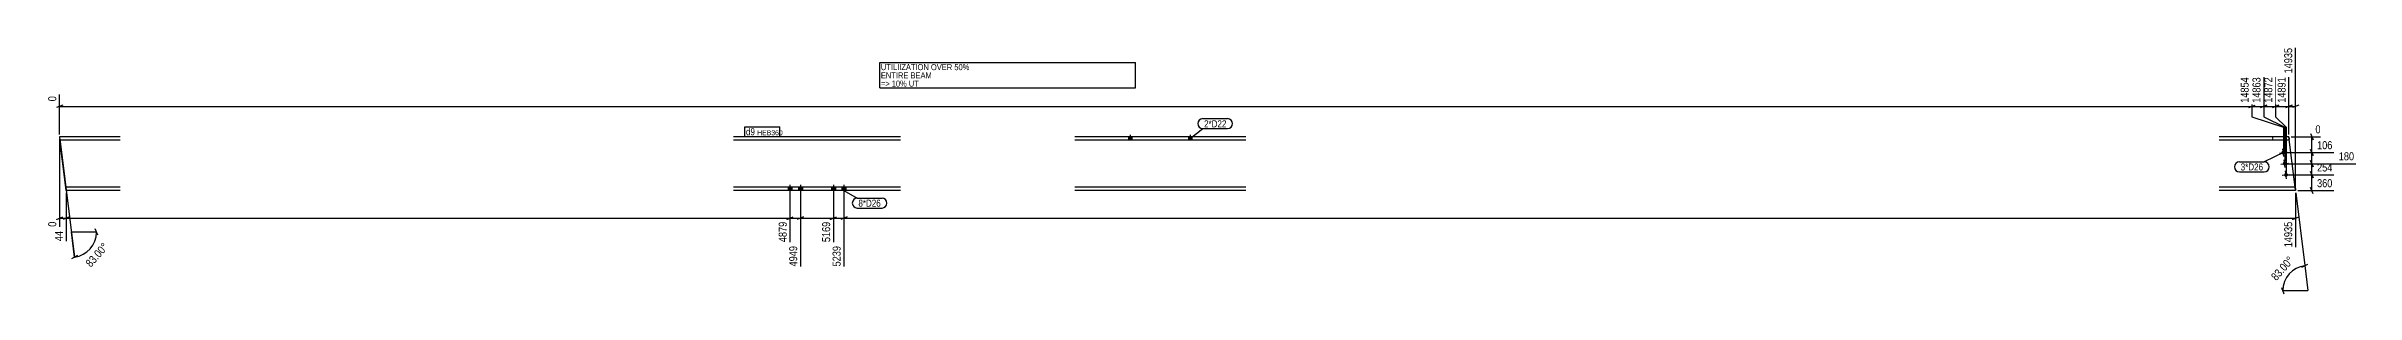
# Model space of a CAD drawing. Header units: millimetres. Extents: x 31 to 39624, y 31 to 1696.
# Drawn here: x 24197 to 39624, y 42 to 1696 of the extents above; entities that cross this region are included whole.
import ezdxf

# ---------------------------------------------------------------- set-up
doc = ezdxf.new("R2010")
doc.units = ezdxf.units.MM
doc.linetypes.add('DXK_LINE_DOT2', pattern=[3.9198, 1.9599, -1.9599])
for name, color, linetype in [('MÅLSÆTNING', 7, 'Continuous'), ('STÅL', 7, 'Continuous'), ('TEKST', 7, 'Continuous')]:
    doc.layers.add(name, color=color, linetype=linetype)
doc.styles.add('Arial Narrow', font='ARIALN.TTF', dxfattribs={"height": 0.2})

msp = doc.modelspace()

# ---------------------------------------------------------------- hatches: boundary and pattern name
at = {"layer": 'STÅL', "linetype": 'Continuous'}
for points in [[(31427, 1069), (31449, 1069), (31449, 1091), (31427, 1091)], [(31827, 1069), (31849, 1069), (31849, 1091), (31827, 1091)], [(39127, 984, -1), (39153, 987, -1)], [(39136, 910, -1), (39162, 913, -1)], [(39145, 835, -1), (39171, 838, -1)], [(29152, 731), (29178, 731), (29178, 754), (29152, 754)], [(29152, 731), (29178, 731), (29178, 754), (29152, 754)], [(29222, 731), (29248, 731), (29248, 754), (29222, 754)], [(29222, 731), (29248, 731), (29248, 754), (29222, 754)], [(29442, 731), (29468, 731), (29468, 754), (29442, 754)], [(29442, 731), (29468, 731), (29468, 754), (29442, 754)], [(29512, 731), (29538, 731), (29538, 754), (29512, 754)], [(29512, 731), (29538, 731), (29538, 754), (29512, 754)]]:
    msp.add_hatch(color=3, dxfattribs=at).paths.add_polyline_path(points)

# ---------------------------------------------------------------- linework, layer by layer
at = {"layer": 'MÅLSÆTNING', "color": 7, "linetype": 'Continuous'}
for p, q in [((39222, 745), (39222, 1685)), ((38930, 1489), (38930, 1224)), ((39009, 1489), (39009, 1224)), ((39088, 1489), (39088, 1224)), ((39177, 1105), (39177, 1489)), ((24307, 1303), (24265, 1286)), ((24286, 1105), (24286, 1373)), ((24286, 1294), (38930, 1294)), ((38909, 1286), (38951, 1303)), ((39009, 1294), (39088, 1294)), ((39109, 1303), (39067, 1286)), ((39156, 1286), (39198, 1303)), ((39198, 1303), (39156, 1286)), ((39177, 1294), (39222, 1294)), ((39243, 1303), (39201, 1286)), ((38930, 1224), (39140, 1154)), ((38930, 1224), (39140, 1154)), ((39009, 1224), (39149, 1154)), ((39009, 1224), (39149, 1154)), ((39088, 1224), (39158, 1154)), ((39088, 1224), (39158, 1154)), ((39140, 1154), (39140, 1000)), ((39140, 1154), (39140, 1000)), ((39149, 1154), (39149, 925)), ((39149, 1154), (39149, 925)), ((39158, 1154), (39158, 851)), ((39158, 1154), (39158, 851)), ((39191, 1091), (39388, 1091)), ((39322, 1112), (39339, 1070)), ((24286, 1077), (24286, 490)), ((24288, 1077), (24385, 287)), ((39172, 837), (39477, 837)), ((39322, 858), (39339, 816)), ((39331, 731), (39331, 837)), ((24331, 717), (24331, 394)), ((24331, 717), (24331, 394)), ((29165, 673), (29165, 387)), ((29235, 673), (29235, 225)), ((29235, 673), (29235, 225)), ((29455, 673), (29455, 387)), ((29525, 673), (29525, 225)), ((29525, 673), (29525, 225)), ((39236, 731), (39477, 731)), ((39339, 710), (39322, 752)), ((24265, 539), (24307, 556)), ((24286, 548), (24331, 548)), ((24352, 556), (24310, 539)), ((24352, 556), (24310, 539)), ((24331, 548), (29165, 548)), ((24541, 433), (24524, 475)), ((29144, 539), (29186, 556)), ((29144, 539), (29186, 556)), ((29165, 548), (29235, 548)), ((29256, 556), (29214, 539)), ((29256, 556), (29214, 539)), ((29235, 548), (29455, 548)), ((29434, 539), (29476, 556)), ((29434, 539), (29476, 556)), ((29455, 548), (29525, 548)), ((29546, 556), (29504, 539)), ((29546, 556), (29504, 539)), ((29525, 548), (39222, 548)), ((39201, 539), (39243, 556)), ((24533, 454), (24365, 454)), ((24385, 287), (24365, 454)), ((24405, 298), (24365, 276)), ((39263, 219), (39303, 241)), ((39283, 230), (39304, 63)), ((39127, 84), (39144, 42)), ((39136, 63), (39304, 63))]:
    msp.add_line(p, q, dxfattribs=at)
for centre, start, end in [((24365, 454), 277, 360), ((39304, 63), 96.9998, 180)]:
    msp.add_arc(centre, 168, start, end, dxfattribs=at)
at = {"layer": 'STÅL', "color": 2, "linetype": 'Continuous'}
for p, q in [((24691, 1091), (24286, 1091)), ((24286, 1091), (24289, 1069)), ((29903, 1091), (28787, 1091)), ((32209, 1091), (31067, 1091)), ((39177, 1091), (38710, 1091)), ((39219, 754), (39177, 1091)), ((24691, 1069), (24289, 1069)), ((24326, 770), (24289, 1069)), ((29903, 1069), (28787, 1069)), ((32209, 1069), (31067, 1069)), ((39180, 1069), (38710, 1069)), ((24331, 731), (24326, 770)), ((24691, 754), (24328, 754)), ((24691, 731), (24331, 731)), ((29903, 754), (28787, 754)), ((29903, 731), (28787, 731)), ((32209, 754), (31067, 754)), ((32209, 731), (31067, 731)), ((39219, 754), (38710, 754)), ((39222, 731), (38710, 731)), ((39222, 731), (39219, 754))]:
    msp.add_line(p, q, dxfattribs=at)
at = {"layer": 'STÅL', "color": 3, "linetype": 'Continuous'}
for p, q in [((31427, 1091), (31427, 1069)), ((31438, 1104), (31438, 1069)), ((31449, 1091), (31449, 1069)), ((31827, 1091), (31827, 1069)), ((31838, 1104), (31838, 1069)), ((31849, 1091), (31849, 1069)), ((39114, 982), (39166, 989)), ((39143, 960), (39137, 1011)), ((39152, 885), (39146, 937)), ((39123, 908), (39175, 914)), ((39132, 834), (39184, 840)), ((39161, 811), (39155, 863)), ((29152, 754), (29152, 731)), ((29152, 754), (29152, 731)), ((29165, 769), (29165, 664)), ((29165, 769), (29165, 664)), ((29178, 754), (29178, 731)), ((29178, 754), (29178, 731)), ((29222, 754), (29222, 731)), ((29222, 754), (29222, 731)), ((29235, 769), (29235, 664)), ((29235, 769), (29235, 664)), ((29248, 754), (29248, 731)), ((29248, 754), (29248, 731)), ((29442, 754), (29442, 731)), ((29442, 754), (29442, 731)), ((29455, 769), (29455, 664)), ((29455, 769), (29455, 664)), ((29468, 754), (29468, 731)), ((29468, 754), (29468, 731)), ((29512, 754), (29512, 731)), ((29512, 754), (29512, 731)), ((29525, 769), (29525, 664)), ((29525, 769), (29525, 664)), ((29538, 754), (29538, 731)), ((29538, 754), (29538, 731))]:
    msp.add_line(p, q, dxfattribs=at)
at = {"layer": 'STÅL', "color": 7, "linetype": 'DXK_LINE_DOT2'}
for p, q in [((39070, 1069), (39070, 1091)), ((39177, 1091), (39180, 1069)), ((39219, 754), (39222, 731))]:
    msp.add_line(p, q, dxfattribs=at)

# ---------------------------------------------------------------- wipeouts: each hides what was drawn before it
at = {"color": 0, "linetype": 'Continuous'}
msp.add_wipeout([(31155, 1426), (31155, 1468), (29772, 1468), (29772, 1426)], dxfattribs=at).dxf.layer = 'TEKST'
at = {"color": 0}
msp.add_wipeout([(39004, 866), (39004, 915), (38855, 915), (38855, 866)], dxfattribs=at).dxf.layer = 'TEKST'

# ---------------------------------------------------------------- next in the draw order: wipeouts: each hides what was drawn before it
at = {"color": 0, "linetype": 'Continuous'}
for points, layer in [([(38919, 1500), (38840, 1500), (38840, 1307), (38919, 1307)], 'MÅLSÆTNING'), ([(24275, 1374), (24197, 1374), (24197, 1317), (24275, 1317)], 'MÅLSÆTNING'), ([(39478, 848), (39478, 926), (39353, 926), (39353, 848)], 'MÅLSÆTNING'), ([(24319, 473), (24241, 473), (24241, 383), (24319, 383)], 'MÅLSÆTNING'), ([(29224, 373), (29146, 373), (29146, 214), (29224, 214)], 'MÅLSÆTNING'), ([(29514, 373), (29436, 373), (29436, 214), (29514, 214)], 'MÅLSÆTNING'), ([(31234, 1481), (31234, 1523), (29772, 1523), (29772, 1481)], 'TEKST')]:
    msp.add_wipeout(points, dxfattribs=at).dxf.layer = layer
at = {"color": 0}
for points, layer in [([(24633, 354), (24574, 406), (24438, 252), (24496, 200)], 'MÅLSÆTNING'), ([(28931, 1101), (28931, 1150), (28871, 1150), (28871, 1101)], 'TEKST'), ([(32080, 1154), (32080, 1203), (31931, 1203), (31931, 1154)], 'TEKST'), ([(39004, 866), (39004, 915), (38855, 915), (38855, 866)], 'TEKST'), ([(29772, 624), (29772, 673), (29622, 673), (29622, 624)], 'TEKST')]:
    msp.add_wipeout(points, dxfattribs=at).dxf.layer = layer

# ---------------------------------------------------------------- next in the draw order: linework, layer by layer
at = {"layer": 'MÅLSÆTNING', "color": 7, "linetype": 'Continuous'}
for p, q in [((38988, 1286), (39030, 1303)), ((39331, 986), (39331, 1091)), ((39339, 965), (39322, 1007)), ((39322, 1007), (39339, 965)), ((39331, 911), (39331, 986)), ((39163, 911), (39623, 911)), ((29165, 673), (29165, 387)), ((29455, 673), (29455, 387))]:
    msp.add_line(p, q, dxfattribs=at)
at = {"layer": 'TEKST', "color": 7, "linetype": 'Continuous'}
for p, q in [((29764, 1418), (31473, 1418)), ((39140, 986), (39012, 923)), ((38846, 923), (39012, 923)), ((38846, 857), (39012, 857))]:
    msp.add_line(p, q, dxfattribs=at)
for centre, start, end in [((38846, 890), 90, 270), ((39012, 890), 270, 90)]:
    msp.add_arc(centre, 32.9, start, end, dxfattribs=at)

# ---------------------------------------------------------------- next in the draw order: texts
at = {"layer": 'MÅLSÆTNING', "color": 3, "linetype": 'Continuous', "style": 'Arial Narrow'}
for s, p in [('14854', (38908, 1318)), ('0', (24264, 1328)), ('4949', (29213, 225)), ('5239', (29503, 225))]:
    msp.add_text(s, height=53.4, rotation=90.0002, dxfattribs=at).set_placement(p)
at = {"layer": 'MÅLSÆTNING', "color": 3, "style": 'Arial Narrow'}
msp.add_text('83.00°', height=53.4, rotation=48.5009, dxfattribs=at).set_placement((24495, 216))
at = {"layer": 'TEKST', "color": 3, "style": 'Arial Narrow'}
msp.add_text('3*D26', height=46.8, dxfattribs=at).set_placement((38855, 866))

# ---------------------------------------------------------------- next in the draw order: wipeouts: each hides what was drawn before it
at = {"color": 0, "linetype": 'Continuous'}
for points, layer in [([(39478, 742), (39478, 821), (39353, 821), (39353, 742)], 'MÅLSÆTNING'), ([(24275, 535), (24197, 535), (24197, 478), (24275, 478)], 'MÅLSÆTNING'), ([(31464, 1536), (31464, 1578), (29772, 1578), (29772, 1536)], 'TEKST')]:
    msp.add_wipeout(points, dxfattribs=at).dxf.layer = layer
at = {"color": 0}
for points in [[(28931, 1101), (28931, 1150), (28871, 1150), (28871, 1101)], [(32080, 1154), (32080, 1203), (31931, 1203), (31931, 1154)], [(29772, 624), (29772, 673), (29622, 673), (29622, 624)]]:
    msp.add_wipeout(points, dxfattribs=at).dxf.layer = 'TEKST'

# ---------------------------------------------------------------- next in the draw order: linework, layer by layer
at = {"layer": 'MÅLSÆTNING', "color": 7, "linetype": 'Continuous'}
for p, q in [((39322, 932), (39339, 890)), ((39339, 890), (39322, 932)), ((39172, 837), (39477, 837)), ((39339, 816), (39322, 858)), ((39331, 837), (39331, 911)), ((39223, 717), (39283, 230))]:
    msp.add_line(p, q, dxfattribs=at)
at = {"layer": 'TEKST', "color": 7, "linetype": 'Continuous'}
for p, q in [((29764, 1586), (31473, 1586)), ((29764, 1418), (29764, 1586)), ((31473, 1418), (31473, 1586)), ((28863, 1093), (28863, 1158)), ((31838, 1080), (31922, 1146)), ((31922, 1212), (32088, 1212)), ((31922, 1146), (32088, 1146)), ((29525, 732), (29614, 681)), ((29614, 681), (29780, 681)), ((29614, 615), (29780, 615))]:
    msp.add_line(p, q, dxfattribs=at)
for centre, start, end in [((31922, 1179), 90, 270), ((32088, 1179), 270, 90), ((29614, 648), 90, 270), ((29780, 648), 270, 90)]:
    msp.add_arc(centre, 32.9, start, end, dxfattribs=at)

# ---------------------------------------------------------------- next in the draw order: texts
at = {"layer": 'MÅLSÆTNING', "color": 3, "linetype": 'Continuous', "style": 'Arial Narrow'}
for s, p in [('360', (39365, 754)), ('254', (39365, 859))]:
    msp.add_text(s, height=53.4, dxfattribs=at).set_placement(p)
for s, p in [('0', (24264, 490)), ('44', (24308, 394))]:
    msp.add_text(s, height=53.4, rotation=90.0002, dxfattribs=at).set_placement(p)
at = {"layer": 'TEKST', "color": 3, "linetype": 'Continuous', "style": 'Arial Narrow'}
for s, height, p in [('UTILIIZATION OVER 50%', 40.09, (29772, 1536)), ('=> 10% UT', 40.1, (29772, 1426)), ('ENTIRE BEAM', 40.09, (29772, 1481))]:
    msp.add_text(s, height=height, dxfattribs=at).set_placement(p)
at = {"layer": 'TEKST', "color": 3, "style": 'Arial Narrow'}
for s, p in [('2*D22', (31931, 1154)), ('8*D26', (29622, 624))]:
    msp.add_text(s, height=46.8, dxfattribs=at).set_placement(p)

# ---------------------------------------------------------------- next in the draw order: wipeouts: each hides what was drawn before it
at = {"color": 0, "linetype": 'Continuous'}
for points in [[(39077, 1500), (38999, 1500), (38999, 1307), (39077, 1307)], [(39400, 1102), (39400, 1181), (39343, 1181), (39343, 1102)], [(29154, 535), (29076, 535), (29076, 376), (29154, 376)], [(29444, 535), (29366, 535), (29366, 376), (29444, 376)]]:
    msp.add_wipeout(points, dxfattribs=at).dxf.layer = 'MÅLSÆTNING'
at = {"color": 0}
msp.add_wipeout([(29088, 1101), (29088, 1136), (28946, 1136), (28946, 1101)], dxfattribs=at).dxf.layer = 'TEKST'

# ---------------------------------------------------------------- next in the draw order: linework, layer by layer
at = {"layer": 'MÅLSÆTNING', "color": 7, "linetype": 'Continuous'}
for p, q in [((38930, 1489), (38930, 1224)), ((39009, 1489), (39009, 1224)), ((38909, 1286), (38951, 1303)), ((38930, 1294), (39009, 1294)), ((39067, 1286), (39109, 1303)), ((39088, 1294), (39177, 1294))]:
    msp.add_line(p, q, dxfattribs=at)

# ---------------------------------------------------------------- next in the draw order: texts
at = {"layer": 'MÅLSÆTNING', "color": 3, "linetype": 'Continuous', "style": 'Arial Narrow'}
for s, p in [('14872', (39066, 1318)), ('4879', (29143, 387)), ('5169', (29433, 387))]:
    msp.add_text(s, height=53.4, rotation=90.0002, dxfattribs=at).set_placement(p)
msp.add_text('0', height=53.4, dxfattribs=at).set_placement((39354, 1114))

# ---------------------------------------------------------------- next in the draw order: wipeouts: each hides what was drawn before it
at = {"color": 0, "linetype": 'Continuous'}
msp.add_wipeout([(39624, 922), (39624, 1001), (39499, 1001), (39499, 922)], dxfattribs=at).dxf.layer = 'MÅLSÆTNING'
at = {"color": 0}
for points, layer in [([(39231, 265), (39172, 317), (39036, 163), (39094, 111)], 'MÅLSÆTNING'), ([(29088, 1101), (29088, 1136), (28946, 1136), (28946, 1101)], 'TEKST')]:
    msp.add_wipeout(points, dxfattribs=at).dxf.layer = layer

# ---------------------------------------------------------------- next in the draw order: linework, layer by layer
at = {"layer": 'MÅLSÆTNING', "color": 7, "linetype": 'Continuous'}
for p, q in [((39154, 986), (39477, 986)), ((39154, 986), (39477, 986)), ((39163, 911), (39623, 911)), ((39222, 717), (39222, 353))]:
    msp.add_line(p, q, dxfattribs=at)
at = {"layer": 'TEKST', "color": 7, "linetype": 'Continuous'}
for p, q in [((28863, 1158), (29097, 1158)), ((28863, 1093), (29097, 1093)), ((29097, 1093), (29097, 1158))]:
    msp.add_line(p, q, dxfattribs=at)

# ---------------------------------------------------------------- next in the draw order: texts
at = {"layer": 'MÅLSÆTNING', "color": 3, "linetype": 'Continuous', "style": 'Arial Narrow'}
msp.add_text('180', height=53.4, dxfattribs=at).set_placement((39510, 934))
at = {"layer": 'MÅLSÆTNING', "color": 3, "style": 'Arial Narrow'}
msp.add_text('83.00°', height=53.4, rotation=48.5009, dxfattribs=at).set_placement((39093, 126))
at = {"layer": 'TEKST', "color": 3, "style": 'Arial Narrow'}
for s, height, p in [('d9', 46.8, (28871, 1101)), ('HEB360', 33.4, (28946, 1101))]:
    msp.add_text(s, height=height, dxfattribs=at).set_placement(p)

# ---------------------------------------------------------------- next in the draw order: wipeouts: each hides what was drawn before it
at = {"color": 0, "linetype": 'Continuous'}
msp.add_wipeout([(39210, 1696), (39132, 1696), (39132, 1503), (39210, 1503)], dxfattribs=at).dxf.layer = 'MÅLSÆTNING'

# ---------------------------------------------------------------- next in the draw order: linework, layer by layer
at = {"layer": 'MÅLSÆTNING', "color": 7, "linetype": 'Continuous'}
for p, q in [((39088, 1489), (39088, 1224)), ((39177, 1105), (39177, 1489))]:
    msp.add_line(p, q, dxfattribs=at)

# ---------------------------------------------------------------- next in the draw order: texts
at = {"layer": 'MÅLSÆTNING', "color": 3, "linetype": 'Continuous', "style": 'Arial Narrow'}
msp.add_text('14935', height=53.4, rotation=90.0002, dxfattribs=at).set_placement((39199, 1514))

# ---------------------------------------------------------------- next in the draw order: wipeouts: each hides what was drawn before it
at = {"color": 0, "linetype": 'Continuous'}
for points in [[(39478, 997), (39478, 1075), (39353, 1075), (39353, 997)], [(39210, 535), (39132, 535), (39132, 342), (39210, 342)]]:
    msp.add_wipeout(points, dxfattribs=at).dxf.layer = 'MÅLSÆTNING'

# ---------------------------------------------------------------- next in the draw order: texts
at = {"layer": 'MÅLSÆTNING', "color": 3, "linetype": 'Continuous', "style": 'Arial Narrow'}
msp.add_text('106', height=53.4, dxfattribs=at).set_placement((39365, 1008))
msp.add_text('14935', height=53.4, rotation=90.0002, dxfattribs=at).set_placement((39199, 353))

# ---------------------------------------------------------------- next in the draw order: wipeouts: each hides what was drawn before it
at = {"color": 0, "linetype": 'Continuous'}
msp.add_wipeout([(39166, 1500), (39088, 1500), (39088, 1307), (39166, 1307)], dxfattribs=at).dxf.layer = 'MÅLSÆTNING'

# ---------------------------------------------------------------- next in the draw order: linework, layer by layer
at = {"layer": 'MÅLSÆTNING', "color": 7, "linetype": 'Continuous'}
msp.add_line((39030, 1303), (38988, 1286), dxfattribs=at)

# ---------------------------------------------------------------- next in the draw order: texts
at = {"layer": 'MÅLSÆTNING', "color": 3, "linetype": 'Continuous', "style": 'Arial Narrow'}
msp.add_text('14891', height=53.4, rotation=90.0002, dxfattribs=at).set_placement((39155, 1318))

# ---------------------------------------------------------------- next in the draw order: wipeouts: each hides what was drawn before it
at = {"color": 0, "linetype": 'Continuous'}
msp.add_wipeout([(38998, 1500), (38920, 1500), (38920, 1307), (38998, 1307)], dxfattribs=at).dxf.layer = 'MÅLSÆTNING'

# ---------------------------------------------------------------- next in the draw order: texts
at = {"layer": 'MÅLSÆTNING', "color": 3, "linetype": 'Continuous', "style": 'Arial Narrow'}
msp.add_text('14863', height=53.4, rotation=90.0002, dxfattribs=at).set_placement((38987, 1318))

doc.saveas('drawing.dxf')
